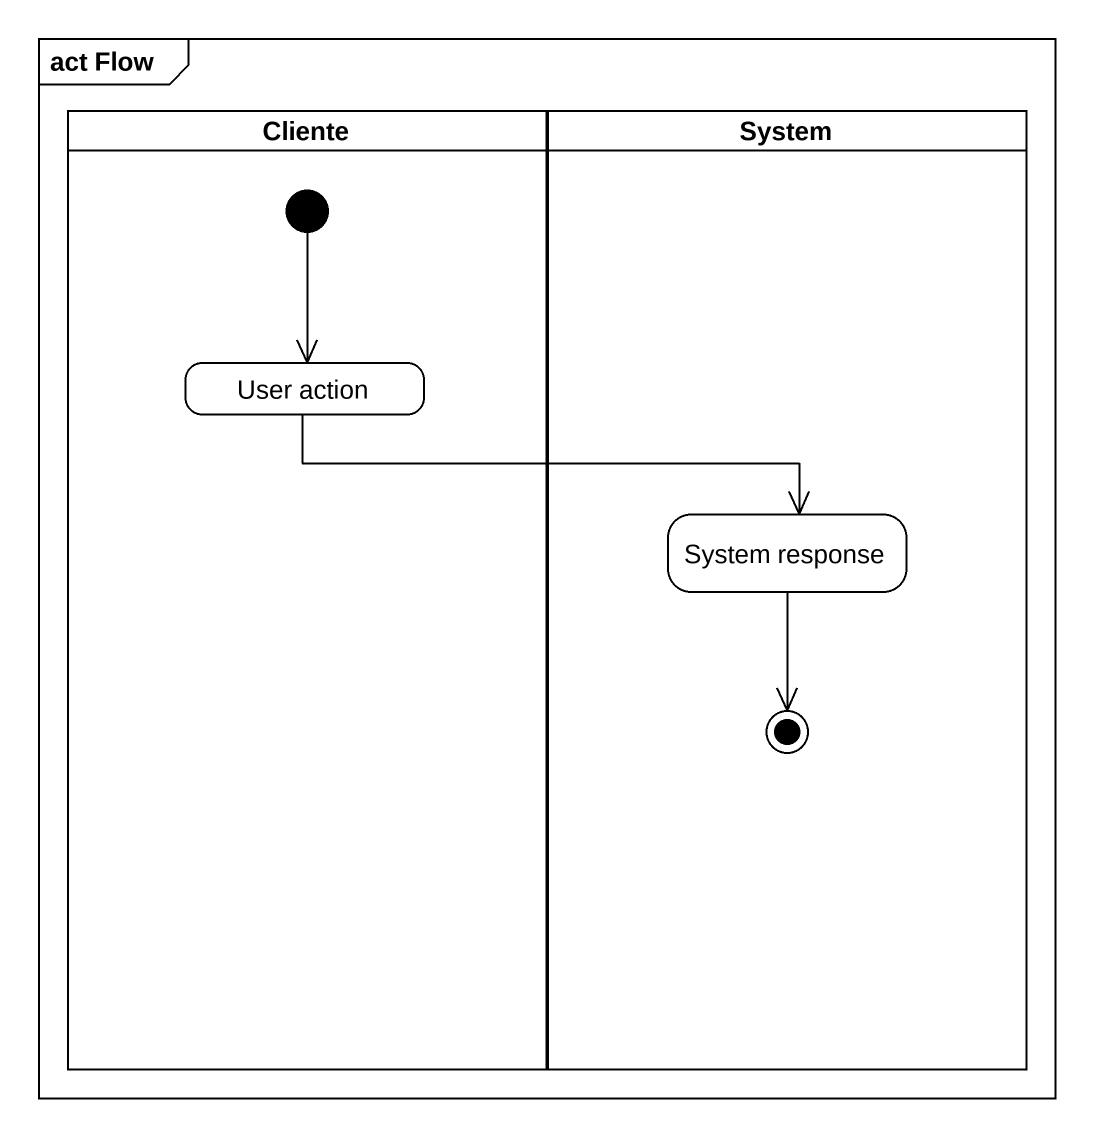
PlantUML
@startuml
mainframe act Flow
hide empty description
state Cliente <<partition>> {
  state "User action" as User_action
  [*] --> User_action
}
state System <<partition>> {
  state "System response" as System_response
  System_response --> [*]
}
User_action -right-> System_response
@enduml
